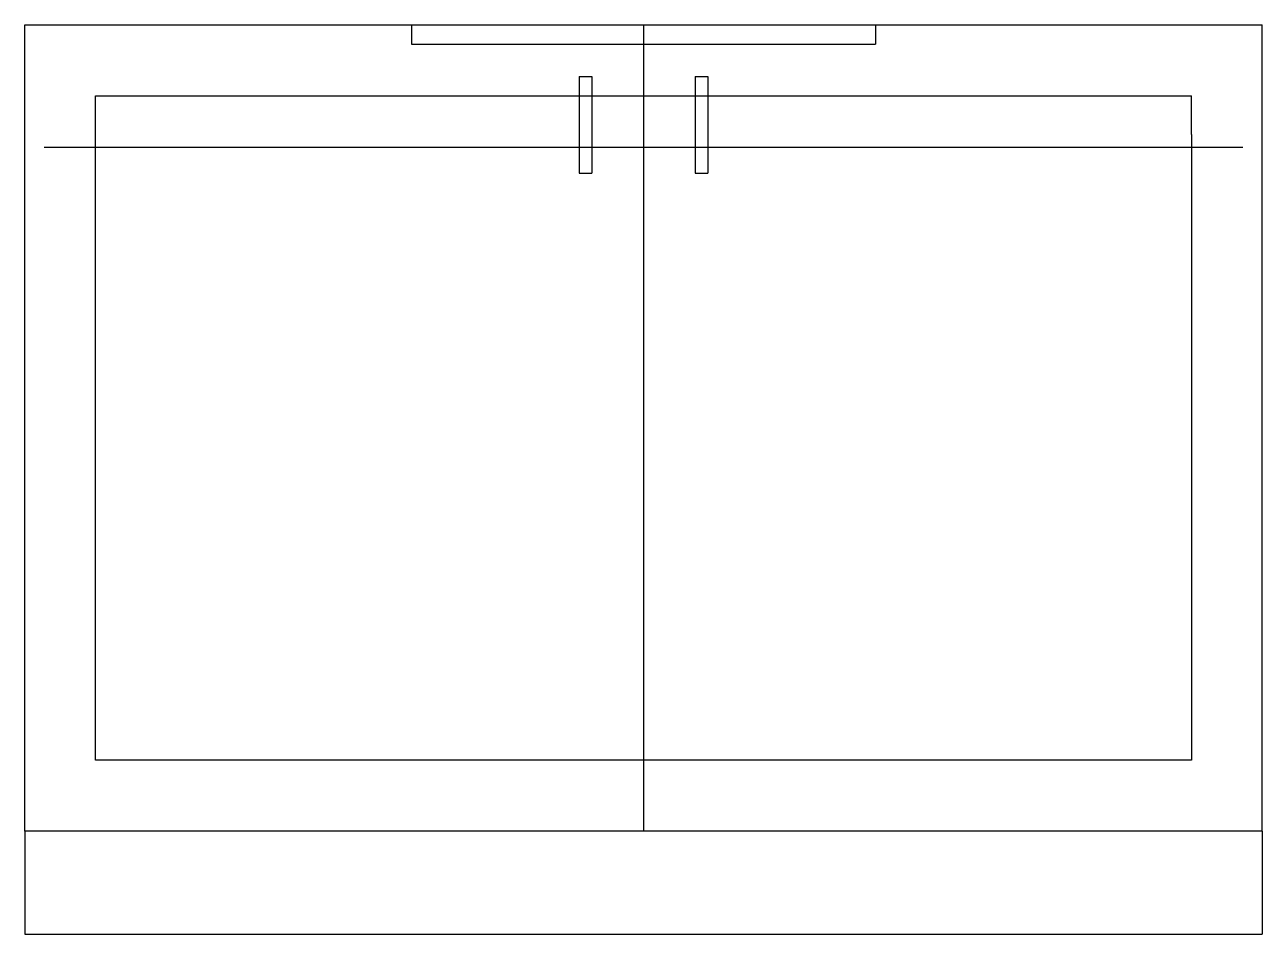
# Model space of a CAD drawing. Extents: x 0 to 48, y 0 to 35.2.
import ezdxf

# ---------------------------------------------------------------- set-up
doc = ezdxf.new("R2010")
doc.units = 0
doc.header["$LTSCALE"] = 3
doc.linetypes.add('HIDDEN', pattern=[0])
doc.linetypes.add('HIDDEN2', pattern=[0])
doc.layers.get('0').update_dxf_attribs({"linetype": 'CONTINUOUS'})
doc.layers.add('HID', color=7, linetype='HIDDEN')
doc.layers.add('HID2', color=7, linetype='HIDDEN2')

msp = doc.modelspace()

# ---------------------------------------------------------------- linework, layer by layer
at = {"color": 0}
for p, q in [((0, 4), (0, 35.25)), ((0, 35.25), (48, 35.25)), ((24, 35.25), (24, 4)), ((48, 4), (48, 35.25)), ((21.5, 33.25), (21.5, 29.5)), ((21.5, 33.25), (22, 33.25)), ((22, 33.25), (22, 29.5)), ((26, 33.25), (26, 29.5)), ((26, 33.25), (26.5, 33.25)), ((26.5, 33.25), (26.5, 29.5)), ((21.5, 29.5), (22, 29.5)), ((26, 29.5), (26.5, 29.5)), ((48, 4), (0, 4)), ((0, 4), (0, 0)), ((48, 4), (48, 0)), ((0, 0), (48, 0))]:
    msp.add_line(p, q, dxfattribs=at)
at = {"layer": 'HID', "color": 0}
for p, q in [((15, 34.5), (33, 34.5)), ((2.75, 6.75), (2.75, 31)), ((45.25, 31), (45.25, 6.75)), ((0.75, 30.5), (47.25, 30.5)), ((45.25, 6.75), (2.75, 6.75))]:
    msp.add_line(p, q, dxfattribs=at)
at = {"layer": 'HID2', "color": 0}
for p, q in [((15, 35.25), (15, 34.5)), ((33, 35.25), (33, 34.5)), ((2.75, 32.5), (45.25, 32.5)), ((2.75, 31), (2.75, 32.5)), ((45.25, 31), (45.25, 32.5))]:
    msp.add_line(p, q, dxfattribs=at)

doc.saveas('drawing.dxf')
